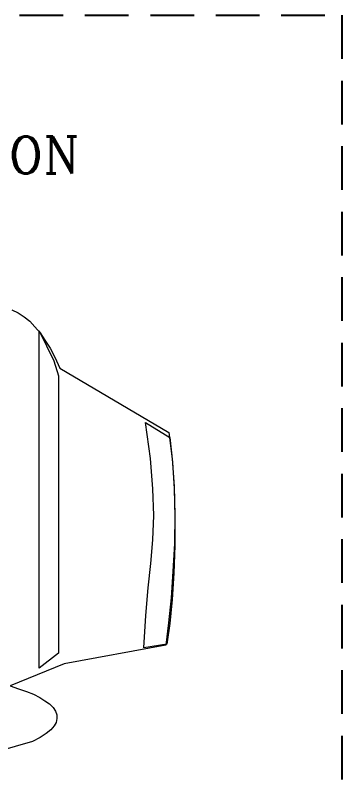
# Model space of a CAD drawing. Extents: x -730 to 2784, y 160 to 852.
# Drawn here: x -691.826 to -689.955, y 292.002 to 296.351 of the extents above; entities that cross this region are included whole.
import ezdxf
from ezdxf.enums import TextEntityAlignment as Align

# ---------------------------------------------------------------- set-up
doc = ezdxf.new("R2010")
doc.units = 0
doc.header["$MEASUREMENT"] = 0
doc.linetypes.add('HIDDEN', pattern=[0.375, 0.25, -0.125])
doc.layers.add('DETXT', color=7, linetype='Continuous')
doc.layers.add('Duct', color=4, linetype='Continuous')
doc.styles.add('ROMANT', font='romanc.shx')

msp = doc.modelspace()

# ---------------------------------------------------------------- linework, layer by layer
at = {"color": 1, "lineweight": 0}
for points in [[(-691.8459, 294.6651), (-691.8092, 294.6468), (-691.7748, 294.6238), (-691.7428, 294.5986), (-691.713, 294.5666), (-691.6832, 294.5322), (-691.6557, 294.4909), (-691.6259, 294.4451), (-691.5984, 294.3924), (-691.5709, 294.3305), (-690.9453, 293.9616), (-690.927, 293.8104), (-690.9155, 293.6522), (-690.9109, 293.4895), (-690.9132, 293.3268), (-690.9224, 293.1664), (-690.9338, 293.0152), (-690.9476, 292.8731), (-690.9636, 292.7448), (-691.5457, 292.6371), (-691.855, 292.511), (-691.8069, 292.495), (-691.7611, 292.479), (-691.7221, 292.4629), (-691.6855, 292.4446), (-691.6557, 292.4263), (-691.6305, 292.4079), (-691.6098, 292.3873), (-691.5961, 292.3667), (-691.5869, 292.3461), (-691.5869, 292.3254), (-691.5915, 292.3025), (-691.603, 292.2819), (-691.6213, 292.259), (-691.6488, 292.2384), (-691.6832, 292.2154), (-691.7267, 292.1925), (-692.0407, 292.1032)], [(-691.6053, 294.3718), (-691.5778, 294.287), (-691.5778, 292.699), (-691.69, 292.6119), (-691.69, 294.5436), (-691.6053, 294.3718), (-691.6053, 294.3718)], [(-691.0805, 294.0189), (-690.9407, 293.9341), (-690.9247, 293.792), (-690.9155, 293.6385), (-690.9109, 293.4781), (-690.9109, 293.3154), (-690.9178, 293.1573), (-690.927, 293.006), (-690.9407, 292.8685), (-690.9568, 292.7494), (-691.0897, 292.7287), (-691.0782, 292.9144), (-691.0645, 293.0725), (-691.0484, 293.2123), (-691.037, 293.3475), (-691.0324, 293.4872), (-691.037, 293.6385), (-691.0507, 293.8126), (-691.0805, 294.0189), (-691.0805, 294.0189)]]:
    msp.add_lwpolyline(points, dxfattribs=at)
msp.add_spline([(-691.6431, 291.6964), (-691.8955, 291.897), (-692.274, 291.8925), (-692.4723, 291.969), (-692.6256, 291.9465), (-692.8599, 291.978), (-692.9545, 291.9915), (-693.2565, 292.0726), (-693.3962, 292.1626), (-693.617, 292.2076), (-693.5546, 292.2969), (-693.285, 292.3713)], degree=3, dxfattribs=at)
at = {"layer": 'Duct', "linetype": 'HIDDEN'}
msp.add_lwpolyline([(-695.5518, 296.351), (-689.9552, 296.351), (-689.9552, 289.2241), (-695.5518, 289.2241)], close=True, dxfattribs=at)

# ---------------------------------------------------------------- texts
at = {"layer": 'DETXT', "color": 6, "style": 'ROMANT'}
msp.add_text('CENTRAL STATION', height=0.211975, dxfattribs=at).set_placement((-692.7919, 295.4448), align=Align.CENTER)

doc.saveas('drawing.dxf')
